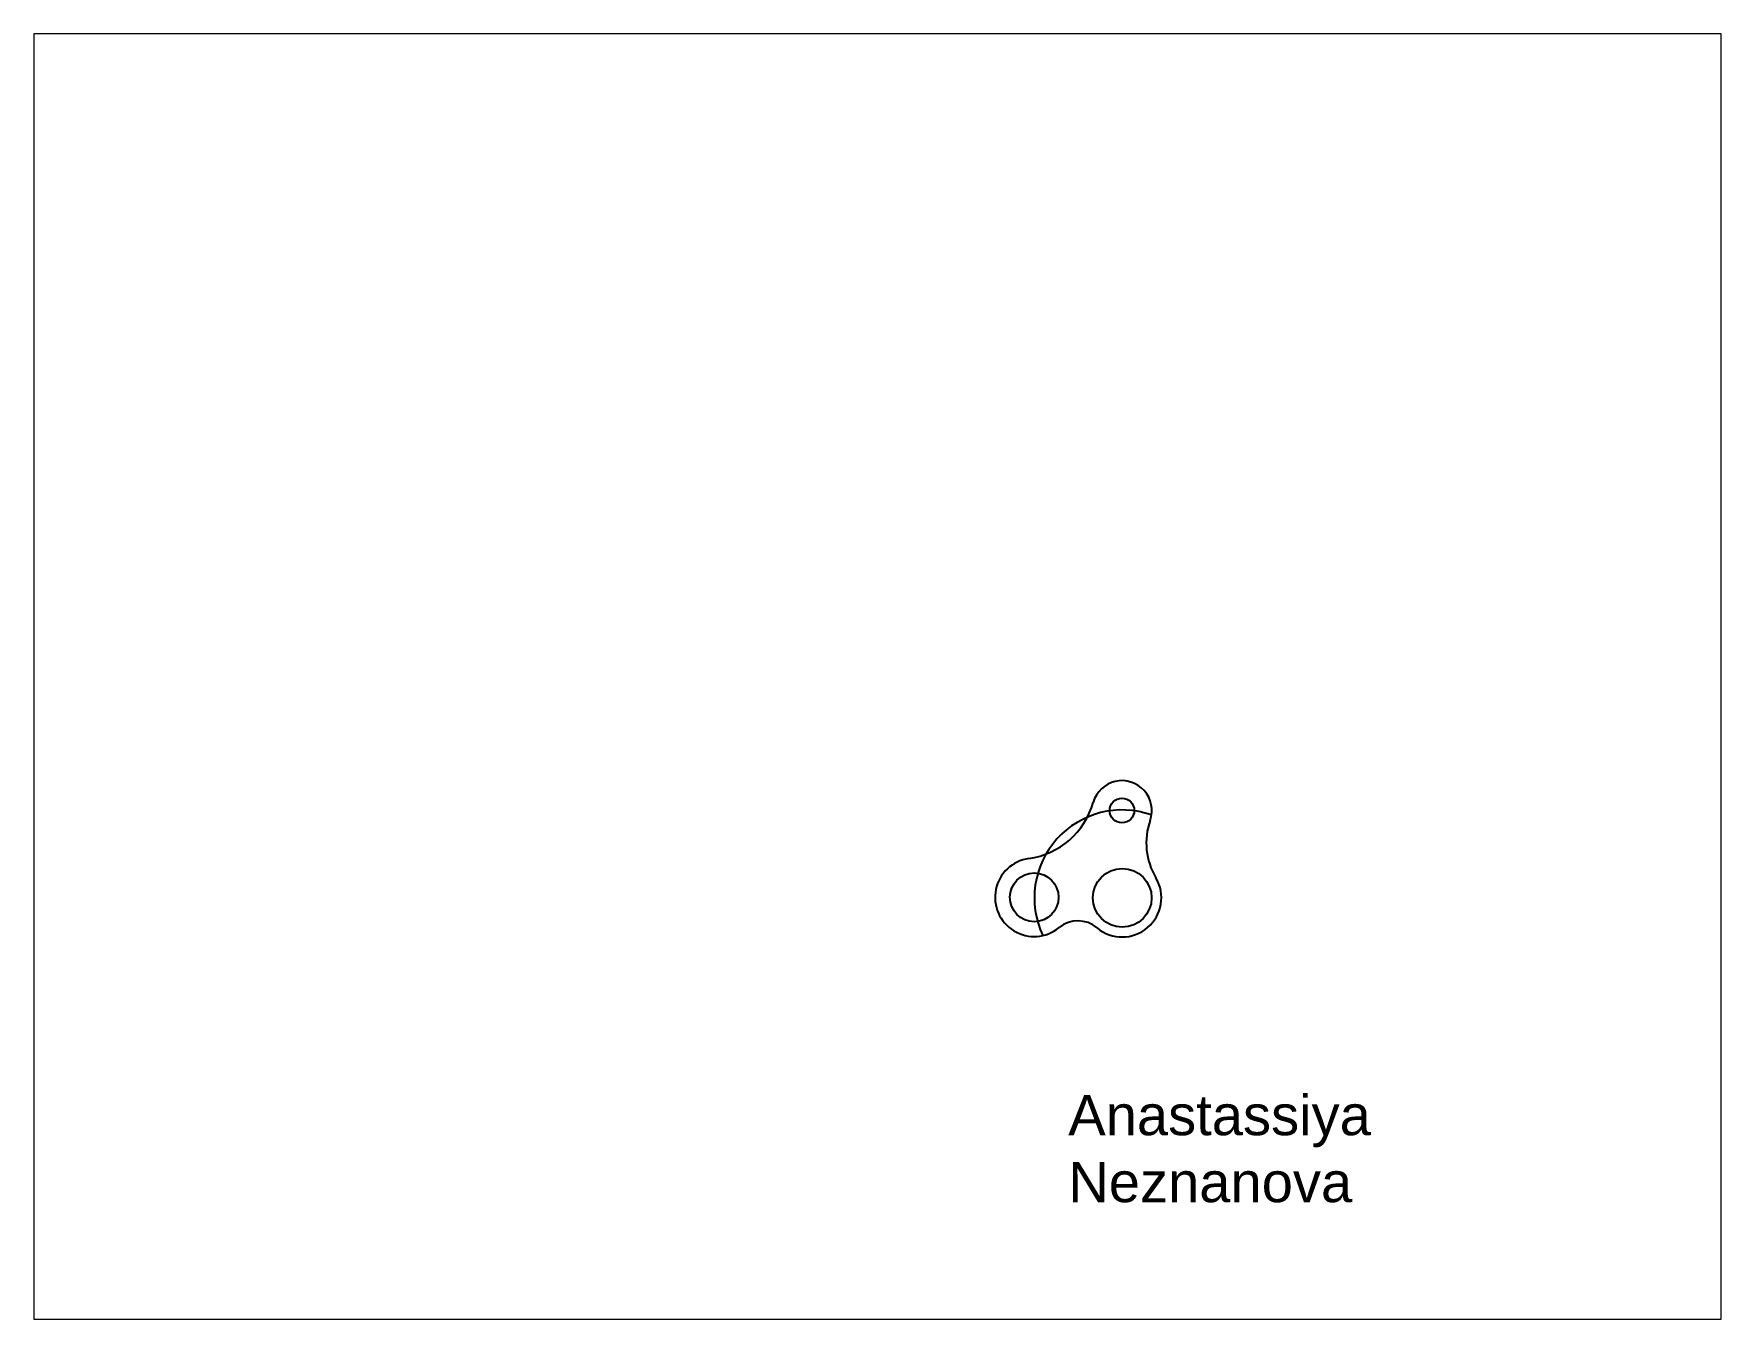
# Paper-space layout 'Layout1' of a CAD drawing. Header units: inches. Extents: x 1.05 to 9.45, y 0.8 to 7.2.
# The model-space entities are those that its viewports show. They can reach past a viewport. Long polylines and large blocks are cut down to what shows.
import ezdxf

# ---------------------------------------------------------------- set-up
doc = ezdxf.new("R2010")
doc.units = ezdxf.units.IN
doc.header["$MEASUREMENT"] = 0
doc.styles.get("Standard").update_dxf_attribs({"font": 'Arial.ttf'})

msp = doc.modelspace()

# ---------------------------------------------------------------- linework, layer by layer
for centre, radius in [((42.472, 5.952), 0.49), ((38.977, 2.494), 0.97), ((42.483, 2.474), 1.17)]:
    msp.add_circle(centre, radius)
for centre, radius, start, end in [((42.472, 5.952), 1.19, 340.69772, 164.15422), ((38.326, 7.129), 3.12, 277.99912, 344.15422), ((42.483, 2.474), 3.5, 70.53555, 205.39974), ((46.162, 4.659), 2.72, 160.69772, 210.70735), ((38.977, 2.494), 1.56, 97.99912, 309.25947), ((42.483, 2.474), 1.56, 230.07267, 30.70735), ((40.718, 0.365), 1.19, 50.07267, 129.25947)]:
    msp.add_arc(centre, radius, start, end)

psp = doc.layouts.get("Layout1")

# ---------------------------------------------------------------- texts
at = {"insert": (6.1996, 1.9163), "char_height": 0.2, "attachment_point": 1}
psp.add_mtext_dynamic_manual_height_columns('Anastassiya Neznanova', width=2.510983, gutter_width=1, heights=[0], dxfattribs=at)

# ---------------------------------------------------------------- viewports
at = {"layer": '0'}
psp.add_viewport(center=(5.25, 4), size=(8.4, 6.4), view_center_point=(32.7351, 11.2903), view_height=51.208336, dxfattribs=at)

doc.saveas('drawing.dxf')
